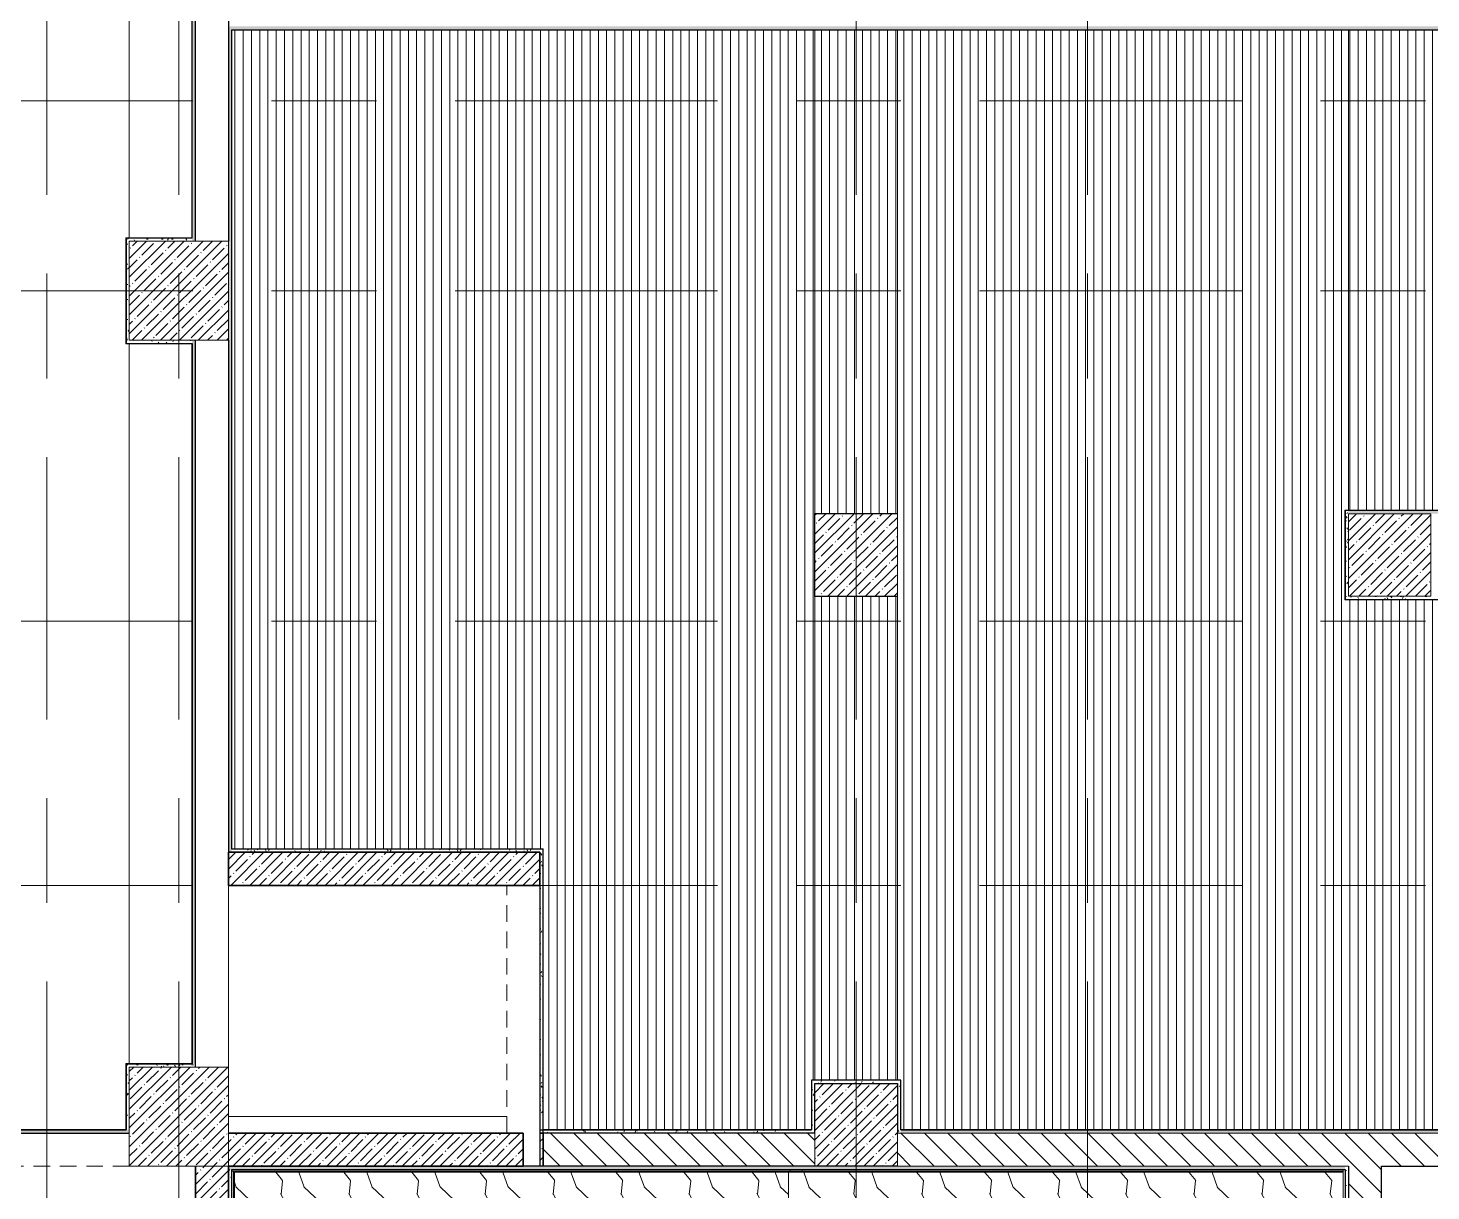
# Model space of a CAD drawing. Header units: millimetres. Extents: x 35146 to 234858, y -8553 to 29000.
# Drawn here: x 65547 to 74040, y 11550 to 18590 of the extents above; entities that cross this region are included whole.
import ezdxf

# ---------------------------------------------------------------- set-up
doc = ezdxf.new("R2010")
doc.units = ezdxf.units.MM
doc.linetypes.add('200_ШТРИХ__ш1_п0_6_', pattern=[160, 100, -60])
doc.linetypes.add('Осевая', pattern=[3175, 635, -476.25, 1587.5, -476.25])
for name, color, linetype, lineweight in [('A-CLNG', 7, 'Continuous', 9), ('A-CLNG-PATT', 7, 'Continuous', 9), ('A-DETL-MBND', 7, '200_ШТРИХ__ш1_п0_6_', 9), ('A-FLOR', 7, 'Continuous', 9), ('A-WALL', 7, 'Continuous', 9), ('I-WALL', 7, 'Continuous', 9), ('S-COLS', 7, 'Continuous', 9), ('Оси-2', 7, 'Осевая', 9)]:
    doc.layers.add(name, color=color, linetype=linetype, lineweight=lineweight)
for name, color, linetype, lineweight, true_color in [('A-WALL-1', 7, 'Continuous', 25, 0x3c3c3c), ('A-WALL-3', 7, 'Continuous', 35, 0x3c3c3c), ('A-WALL-FNSH-2', 7, 'Continuous', 13, 0x3c3c3c)]:
    doc.layers.add(name, color=color, linetype=linetype, lineweight=lineweight, true_color=true_color)
pattern_1 = [(45, (0, 0), (-57.02463, 57.02463), []), (45, (57.025, 0), (-57.02463, 57.02463), [100.806, -20.161, 3.353, -16.808])]
pattern_2 = [(135, (0, 0), (-70.71068, -70.71068), [])]
pattern_3 = [(0, (0, 0), (121.92, 30.48), [10.058, -81.382, 10.058, -81.382, -487.68]), (0, (0, 0), (121.92, 30.48), [-182.88, 10.058, -172.822, 10.058, -81.382, -213.36]), (0, (0, 0), (121.92, 30.48), [-457.2, 10.058, -50.902, 10.058, -142.342]), (120, (45.72, 15.24), (-87.356454, 90.345817), [10.058, -81.382, 10.058, -81.382, -487.68]), (120, (45.72, 15.24), (-87.356454, 90.345817), [-182.88, 10.058, -172.822, 10.058, -81.382, -213.36]), (120, (45.72, 15.24), (-87.356454, 90.345817), [-457.2, 10.058, -50.902, 10.058, -142.342]), (240, (60.96, 76.2), (-34.563546, -120.825817), [10.058, -81.382, 10.058, -81.382, -487.68]), (240, (60.96, 76.2), (-34.563546, -120.825817), [-182.88, 10.058, -172.822, 10.058, -81.382, -213.36]), (240, (60.96, 76.2), (-34.563546, -120.825817), [-457.2, 10.058, -50.902, 10.058, -142.342])]

# ---------------------------------------------------------------- blocks, each defined once
blk = doc.blocks.new('BSC_Колонна _Прямоугольная - 600х600-23205240-План потолков с обозначением видов отделки и геометрии 2 этажа в осях 12-23')
at = {"layer": 'S-COLS'}
h = blk.add_hatch(dxfattribs=at)
h.set_pattern_fill('FP_15', color=256, style=0, pattern_type=2)
h.set_pattern_definition([(45, (-66460, -12000), (-57.02463, 57.02463), []), (45, (-66402.975, -12000), (-57.02463, 57.02463), [100.806, -20.161, 3.353, -16.808])])
h.paths.add_polyline_path([(-300, -300), (300, -300), (300, 300), (-300, 300), (-300, -85.3)])
for p, q in [((300, 300), (-300, 300)), ((-300, 300), (-300, -300)), ((300, -300), (300, 300)), ((-300, -300), (300, -300))]:
    blk.add_line(p, q, dxfattribs=at)
blk = doc.blocks.new('BSC_Колонна _Прямоугольная - 600х600-V14-План потолков с обозначением видов отделки и геометрии 2 этажа в осях 12-23')
at = {"layer": 'S-COLS'}
h = blk.add_hatch(dxfattribs=at)
h.set_pattern_fill('FP_16', color=256, style=0, pattern_type=2)
h.set_pattern_definition([(45, (-66460, -17000), (-57.02463, 57.02463), []), (45, (-66402.975, -17000), (-57.02463, 57.02463), [100.806, -20.161, 3.353, -16.808])])
h.paths.add_polyline_path([(-300, -300), (300, -300), (300, 300), (-300, 300)])
for p, q in [((300, 300), (-300, 300)), ((-300, 300), (-300, -300)), ((300, -300), (300, 300)), ((-300, -300), (300, -300))]:
    blk.add_line(p, q, dxfattribs=at)
blk = doc.blocks.new('BSC_Колонна _Прямоугольная - 500х500-V25-План потолков с обозначением видов отделки и геометрии 2 этажа в осях 12-23')
at = {"layer": 'S-COLS'}
h = blk.add_hatch(dxfattribs=at)
h.set_pattern_fill('FP_35', color=256, style=0, pattern_type=2)
h.set_pattern_definition([(45, (-70560, -15400), (-57.02463, 57.02463), []), (45, (-70502.975, -15400), (-57.02463, 57.02463), [100.806, -20.161, 3.353, -16.808])])
h.paths.add_polyline_path([(-250, -250), (250, -250), (250, 250), (-250, 250), (-250, -10.8)])
for p, q in [((250, 250), (-250, 250)), ((-250, 250), (-250, -250)), ((250, -250), (250, 250)), ((-250, -250), (250, -250))]:
    blk.add_line(p, q, dxfattribs=at)
blk = doc.blocks.new('BSC_Колонна _Прямоугольная - 500х500-V26-План потолков с обозначением видов отделки и геометрии 2 этажа в осях 12-23')
at = {"layer": 'S-COLS'}
h = blk.add_hatch(dxfattribs=at)
h.set_pattern_fill('FP_36', color=256, style=0, pattern_type=2)
h.set_pattern_definition([(45, (-73790, -15400), (-57.02463, 57.02463), []), (45, (-73732.975, -15400), (-57.02463, 57.02463), [100.806, -20.161, 3.353, -16.808])])
h.paths.add_polyline_path([(-250, -250), (250, -250), (250, 250), (-250, 250), (-250, -10.8)])
for p, q in [((250, 250), (-250, 250)), ((-250, 250), (-250, -250)), ((250, -250), (250, 250)), ((-250, -250), (250, -250))]:
    blk.add_line(p, q, dxfattribs=at)

msp = doc.modelspace()

# ---------------------------------------------------------------- hatches: boundary and pattern name
at = {"layer": 'A-CLNG-PATT'}
h = msp.add_hatch(dxfattribs=at)
h.set_pattern_fill('FP_56', color=256, style=0, pattern_type=2)
h.set_pattern_definition([(108.247, (1131.21, 0), (-411.95057, 832.99942), [157.879, -1157.778]), (139.087, (1081.777, 149.94), (-2471.68382, 2082.52075), [76.316, -3739.501]), (136.533, (1436.055, 199.92), (-6179.204691, 5831.054423), [181.632, -8899.958]), (109.782, (1304.23, 324.87), (-1235.860512, 3331.997188), [97.376, -4771.443]), (90, (1271.28, 0), (-411.95, 416.5), [83.3, -333.2]), (118.18, (1271.275, 83.3), (2883.636339, -5414.508222), [226.804, -11113.38]), (84.351, (1164.167, 283.22), (-411.975244, -3748.4969), [83.707, -4101.617]), (129.496, (1172.406, 366.52), (1647.78693, -2082.51001), [64.769, -3173.684])])
h.paths.add_polyline_path([(70150.5, 10879.5), (70151, 10879.5), (70150.5, 11664)])
h.paths.add_polyline_path([(69954.2, 10879.5), (70150, 10879.5), (70150, 11664), (66796, 11664), (66796, 10900), (69954.2, 10900)])
h = msp.add_hatch(dxfattribs=at)
h.set_pattern_fill('FP_57', color=256, style=0, pattern_type=2)
h.set_pattern_definition([(108.247, (2126.28, 0), (-411.95624, 833.00386), [157.879, -1157.782]), (139.088, (2076.85, 149.94), (-2471.766264, 2082.517559), [76.318, -3739.57]), (136.534, (2431.137, 199.92), (-6179.4116994, 5831.046324), [181.635, -8900.109]), (109.782, (2299.31, 324.87), (-1235.866191, 3332.010023), [97.377, -4771.46]), (90, (2266.35, 0), (-411.964, 416.5), [83.3, -333.2]), (118.181, (2266.352, 83.3), (2883.7516188, -5414.4966765), [226.806, -11113.46]), (84.351, (2159.24, 283.22), (-411.976436, -3748.49879), [83.707, -4101.618]), (129.497, (2167.48, 366.52), (1647.843493, -2082.50735), [64.77, -3173.726])])
h.paths.add_polyline_path([(70347.1, 10879.5), (70347.1, 10900), (73509, 10900), (73509, 11664), (70151, 11664), (70151, 10879.5), (70152.8, 10879.5)])
at = {"layer": 'A-DETL-MBND'}
h = msp.add_hatch(dxfattribs=at)
h.set_pattern_fill('FP_51', color=256, style=0, pattern_type=2)
h.set_pattern_definition([(90, (73399.48, 18970.52), (-50, 3e-15), [])])
h.paths.add_polyline_path([(74946.9, 11921), (75459, 11921), (75459, 15129), (73519, 15129), (73519, 15671), (82999, 15671), (82999, 16151), (84459, 16151), (84459, 18579), (66781, 18579), (66781, 13621), (68666, 13621), (68666, 11921), (70289, 11921), (70289, 12221), (70831, 12221), (70831, 11921), (73481, 11921)])
h.paths.add_polyline_path([(70809.8, 15149), (70309, 15149), (70310, 15651), (70811, 15651), (70810, 15149)])
at = {"layer": 'I-WALL'}
h = msp.add_hatch(dxfattribs=at)
h.set_pattern_fill('FP_45', color=256, style=0, pattern_type=2)
h.set_pattern_definition(pattern_3)
h.paths.add_polyline_path([(66540, 17300), (66560, 17300), (66560, 22700), (66540, 22700), (66540, 17320)])
h = msp.add_hatch(dxfattribs=at)
h.set_pattern_fill('FP_45', color=256, style=0, pattern_type=2)
h.set_pattern_definition(pattern_3)
h.paths.add_polyline_path([(84459, 18580), (84460, 18580), (84460, 18600), (66760, 18600), (66760, 18580), (84200, 18580)])
h = msp.add_hatch(dxfattribs=at)
h.set_pattern_fill('FP_45', color=256, style=0, pattern_type=2)
h.set_pattern_definition(pattern_3)
h.paths.add_polyline_path([(66760, 13600), (66780, 13600), (66780, 18580), (66760, 18580), (66760, 15389.2)])
h = msp.add_hatch(dxfattribs=at)
h.set_pattern_fill('FP_45', color=256, style=0, pattern_type=2)
h.set_pattern_definition(pattern_3)
h.paths.add_polyline_path([(66160, 16700), (66160, 17320), (66140, 17320), (66140, 16700)])
h = msp.add_hatch(dxfattribs=at)
h.set_pattern_fill('FP_45', color=256, style=0, pattern_type=2)
h.set_pattern_definition(pattern_3)
h.paths.add_polyline_path([(66540, 17300), (66539, 17320), (66160, 17320), (66160, 17300)])
h = msp.add_hatch(dxfattribs=at)
h.set_pattern_fill('FP_45', color=256, style=0, pattern_type=2)
h.set_pattern_definition(pattern_3)
h.paths.add_polyline_path([(66540, 16680), (66540, 16700), (66140, 16700), (66140, 16680), (66160, 16680)])
h = msp.add_hatch(dxfattribs=at)
h.set_pattern_fill('FP_45', color=256, style=0, pattern_type=2)
h.set_pattern_definition(pattern_3)
h.paths.add_polyline_path([(66540, 12320), (66560, 12320), (66560, 16700), (66540, 16700), (66540, 12321)])
h = msp.add_hatch(dxfattribs=at)
h.set_pattern_fill('FP_45', color=256, style=0, pattern_type=2)
h.set_pattern_definition(pattern_3)
h.paths.add_polyline_path([(73520, 15150), (73540, 15150), (73540, 15670), (73520, 15670), (73520, 15389.2)])
h = msp.add_hatch(dxfattribs=at)
h.set_pattern_fill('FP_45', color=256, style=0, pattern_type=2)
h.set_pattern_definition(pattern_3)
h.paths.add_polyline_path([(83000, 15650), (83000, 15670), (73540, 15670), (73540, 15650), (82276.5, 15650)])
h = msp.add_hatch(dxfattribs=at)
h.set_pattern_fill('FP_45', color=256, style=0, pattern_type=2)
h.set_pattern_definition(pattern_3)
h.paths.add_polyline_path([(75459, 15130), (75460, 15130), (75460, 15150), (73520, 15150), (73520, 15130), (74040, 15130)])
h = msp.add_hatch(dxfattribs=at)
h.set_pattern_fill('FP_17', color=256, style=0, pattern_type=2)
h.set_pattern_definition(pattern_1)
h.paths.add_polyline_path([(66760, 13400), (68645, 13400), (68645, 13600), (66760, 13600)])
h = msp.add_hatch(dxfattribs=at)
h.set_pattern_fill('FP_45', color=256, style=0, pattern_type=2)
h.set_pattern_definition(pattern_3)
h.paths.add_polyline_path([(66780, 13600), (68665, 13600), (68665, 13620), (66780, 13620)])
h = msp.add_hatch(dxfattribs=at)
h.set_pattern_fill('FP_45', color=256, style=0, pattern_type=2)
h.set_pattern_definition(pattern_3)
h.paths.add_polyline_path([(68645, 11900), (68665, 11900), (68665, 13600), (68645, 13600), (68645, 13072.9)])
h = msp.add_hatch(dxfattribs=at)
h.set_pattern_fill('FP_45', color=256, style=0, pattern_type=2)
h.set_pattern_definition(pattern_3)
h.paths.add_polyline_path([(66140, 11920), (66160, 11920), (66160, 12320), (66140, 12320), (66140, 11947)])
h = msp.add_hatch(dxfattribs=at)
h.set_pattern_fill('FP_45', color=256, style=0, pattern_type=2)
h.set_pattern_definition(pattern_3)
h.paths.add_polyline_path([(66560, 12300), (66560, 12320), (66160, 12320), (66160, 12300)])
h = msp.add_hatch(dxfattribs=at)
h.set_pattern_fill('FP_45', color=256, style=0, pattern_type=2)
h.set_pattern_definition(pattern_3)
h.paths.add_polyline_path([(70310, 11920), (70310, 12220), (70290, 12220), (70290, 11920)])
h = msp.add_hatch(dxfattribs=at)
h.set_pattern_fill('FP_45', color=256, style=0, pattern_type=2)
h.set_pattern_definition(pattern_3)
h.paths.add_polyline_path([(70830, 12200), (70830, 12220), (70310, 12220), (70310, 12200), (70810, 12200)])
h = msp.add_hatch(dxfattribs=at)
h.set_pattern_fill('FP_45', color=256, style=0, pattern_type=2)
h.set_pattern_definition(pattern_3)
h.paths.add_polyline_path([(70830, 11900), (70830, 12200), (70810, 12200), (70810, 11900)])
h = msp.add_hatch(dxfattribs=at)
h.set_pattern_fill('FP_45', color=256, style=0, pattern_type=2)
h.set_pattern_definition(pattern_3)
h.paths.add_polyline_path([(66151.4, 11900), (66160, 11900), (66160, 11920), (60780, 11920), (60780, 11900), (64685.5, 11900)])
h = msp.add_hatch(dxfattribs=at)
h.set_pattern_fill('FP_17', color=256, style=0, pattern_type=2)
h.set_pattern_definition(pattern_1)
h.paths.add_polyline_path([(68665, 11700), (68665, 11900), (68645, 11900), (68645, 11700)])
h.paths.add_polyline_path([(68545, 11700), (68545, 11900), (66760, 11900), (66760, 11700), (67617.3, 11700)])
h = msp.add_hatch(dxfattribs=at)
h.set_pattern_fill('FP_45', color=256, style=0, pattern_type=2)
h.set_pattern_definition(pattern_3)
h.paths.add_polyline_path([(69083.2, 11900), (70310, 11900), (70310, 11920), (68645, 11920), (68645, 11900), (68665, 11900)])
h = msp.add_hatch(dxfattribs=at)
h.set_pattern_fill('FP_19', color=256, style=0, pattern_type=2)
h.set_pattern_definition(pattern_2)
h.paths.add_polyline_path([(75480, 11700), (75480, 11900), (70810, 11900), (70810, 11700), (74946.9, 11700)])
h.paths.add_polyline_path([(68665, 11700), (70310, 11700), (70310, 11900), (68665, 11900)])
h = msp.add_hatch(dxfattribs=at)
h.set_pattern_fill('FP_45', color=256, style=0, pattern_type=2)
h.set_pattern_definition(pattern_3)
h.paths.add_polyline_path([(75480, 11900), (75480, 11920), (70830, 11920), (70830, 11900), (74946.9, 11900)])
h = msp.add_hatch(dxfattribs=at)
h.set_pattern_fill('FP_17', color=256, style=0, pattern_type=2)
h.set_pattern_definition(pattern_1)
h.paths.add_polyline_path([(66560, 10900), (66760, 10900), (66760, 11700), (66560, 11700), (66560, 11100)])
h = msp.add_hatch(dxfattribs=at)
h.set_pattern_fill('FP_45', color=256, style=0, pattern_type=2)
h.set_pattern_definition(pattern_3)
h.paths.add_polyline_path([(66780, 11680), (73520, 11680), (73520, 11700), (66760, 11700), (66760, 11680)])
h = msp.add_hatch(dxfattribs=at)
h.set_pattern_fill('FP_45', color=256, style=0, pattern_type=2)
h.set_pattern_definition(pattern_3)
h.paths.add_polyline_path([(66760, 10880), (66780, 10880), (66780, 11680), (66760, 11680), (66760, 10900)])
h = msp.add_hatch(dxfattribs=at)
h.set_pattern_fill('FP_45', color=256, style=0, pattern_type=2)
h.set_pattern_definition(pattern_3)
h.paths.add_polyline_path([(73520, 10900), (73540, 10900), (73540, 11700), (73520, 11700), (73520, 11400)])
h = msp.add_hatch(dxfattribs=at)
h.set_pattern_fill('FP_19', color=256, style=0, pattern_type=2)
h.set_pattern_definition(pattern_2)
h.paths.add_polyline_path([(73540, 11400), (73740, 11400), (73740, 11700), (73540, 11700)])
at = {"layer": 'S-COLS'}
h = msp.add_hatch(dxfattribs=at)
h.set_pattern_fill('FP_17', color=256, style=0, pattern_type=2)
h.set_pattern_definition(pattern_1)
h.paths.add_polyline_path([(70310, 11700), (70810, 11700), (70810, 12200), (70310, 12200), (70310, 11900)])

# ---------------------------------------------------------------- linework, layer by layer
at = {"layer": 'A-CLNG'}
for p, q in [((70150, 11664), (66796, 11664)), ((66796, 11664), (66796, 10900)), ((70150, 11664), (70150, 10879.5)), ((70151, 10879.5), (70151, 11664)), ((73509, 11664), (70151, 11664))]:
    msp.add_line(p, q, dxfattribs=at)
at = {"layer": 'A-DETL-MBND'}
for p, q in [((66760, 20021.7), (66760, 17705.4)), ((70310, 18579), (66781, 18579)), ((66781, 18579), (66781, 13621)), ((84459, 18579), (70310, 18579)), ((70309, 15149), (70309, 15651)), ((70310, 15651), (70809.9, 15651)), ((70811, 15651), (70811, 15149)), ((73519, 15129), (73519, 15671)), ((73519, 15671), (82999, 15671)), ((66760, 15389.2), (66760, 12300)), ((70811, 15149), (70310, 15149)), ((75459, 15129), (73519, 15129)), ((66781, 13621), (68666, 13621)), ((68666, 13621), (68666, 11921)), ((68445, 11900), (68445, 13400)), ((66560, 12300), (66760, 12300)), ((70289, 11921), (70289, 12221)), ((70289, 12221), (70831, 12221)), ((70831, 12221), (70831, 11921)), ((68666, 11921), (70289, 11921)), ((70831, 11921), (75459, 11921)), ((66160, 11700), (64460, 11700))]:
    msp.add_line(p, q, dxfattribs=at)
at = {"layer": 'A-FLOR'}
for p, q in [((66160, 17320), (66160, 22680)), ((70310, 15650), (70310, 18580)), ((70810, 18580), (70810, 15650)), ((73540, 15670), (73540, 18580)), ((66760, 17300), (66560, 17300)), ((66160, 12320), (66160, 16680)), ((66560, 16700), (66760, 16700)), ((70810, 15650), (70310, 15650)), ((70310, 12220), (70310, 15150)), ((70310, 15150), (70810, 15150)), ((70810, 15150), (70810, 12220)), ((66760, 13400), (66760, 12300)), ((66760, 12300), (66560, 12300)), ((68445, 12000), (66760, 12000))]:
    msp.add_line(p, q, dxfattribs=at)
at = {"layer": 'A-WALL'}
for p, q in [((70310, 11700), (70310, 11900)), ((70810, 11900), (70810, 11700)), ((70810, 11900), (75480, 11900)), ((73540, 11700), (70810, 11700))]:
    msp.add_line(p, q, dxfattribs=at)
at = {"layer": 'A-WALL-1'}
for p, q in [((66760, 26900), (66760, 17300)), ((66540, 17320), (66540, 22680)), ((66560, 17300), (66560, 22700)), ((66780, 18580), (84460, 18580)), ((66780, 13620), (66780, 18580)), ((66140, 17320), (66140, 16680)), ((66140, 17320), (66540, 17320)), ((66140, 16680), (66540, 16680)), ((66540, 16680), (66540, 12320)), ((66560, 12300), (66560, 16700)), ((66760, 16700), (66760, 13600)), ((73520, 15670), (73520, 15130)), ((83000, 15670), (73520, 15670)), ((73520, 15130), (75460, 15130)), ((68665, 13620), (66780, 13620)), ((68665, 11900), (68665, 13620)), ((68645, 13400), (68645, 11700)), ((66140, 12320), (66140, 11920)), ((66140, 12320), (66540, 12320)), ((70290, 12220), (70290, 11920)), ((70830, 12220), (70290, 12220)), ((70310, 11900), (70310, 12200)), ((70310, 12200), (70810, 12200)), ((70810, 12200), (70810, 11900)), ((70830, 11920), (70830, 12220)), ((60760, 11900), (66160, 11900)), ((60780, 11920), (66140, 11920)), ((68645, 11920), (70290, 11920)), ((70310, 11900), (68665, 11900)), ((70830, 11920), (75460, 11920)), ((66780, 11680), (73520, 11680)), ((66780, 10880), (66780, 11680)), ((70810, 11700), (68545, 11700)), ((73520, 11680), (73520, 10880)), ((73540, 11700), (73540, 11400)), ((73740, 11700), (75480, 11700)), ((73740, 11400), (73740, 11700))]:
    msp.add_line(p, q, dxfattribs=at)
at = {"layer": 'A-WALL-3'}
for p, q in [((68645, 13600), (66760, 13600)), ((66760, 13600), (66760, 13400)), ((68645, 13400), (68645, 13600)), ((66760, 13400), (68645, 13400)), ((68545, 11900), (66760, 11900)), ((68545, 11700), (68545, 11900)), ((68665, 11900), (68645, 11900)), ((68665, 11900), (68665, 11700)), ((66560, 11700), (66560, 10900)), ((66760, 10900), (66760, 11700)), ((66760, 11700), (68545, 11700))]:
    msp.add_line(p, q, dxfattribs=at)
at = {"layer": 'A-WALL-FNSH-2'}
for p, q in [((66539, 22679), (66539, 17321)), ((66781, 13621), (66781, 18579)), ((66781, 18579), (84459, 18579)), ((66539, 17321), (66139, 17321)), ((66139, 17321), (66139, 16679)), ((66139, 16679), (66539, 16679)), ((66539, 16679), (66539, 12321)), ((70811, 15651), (70309, 15651)), ((70309, 15651), (70309, 15149)), ((70811, 15149), (70811, 15651)), ((73519, 15671), (73519, 15129)), ((82999, 15671), (73519, 15671)), ((70309, 15149), (70811, 15149)), ((73519, 15129), (75459, 15129)), ((68666, 13621), (66781, 13621)), ((68666, 11921), (68666, 13621)), ((66539, 12321), (66139, 12321)), ((66139, 12321), (66139, 11921)), ((66140, 12320), (66140, 12320)), ((70289, 12221), (70289, 11921)), ((70831, 12221), (70289, 12221)), ((70831, 11921), (70831, 12221)), ((66139, 11921), (60781, 11921)), ((68666, 11921), (70290, 11921)), ((75459, 11921), (70831, 11921))]:
    msp.add_line(p, q, dxfattribs=at)
at = {"layer": 'I-WALL'}
for p, q in [((73509, 11669), (66780, 11669)), ((66791, 11669), (66791, 10900)), ((70161.5, 11669), (70161.5, 11680)), ((70234, 11669), (70234, 11680)), ((73509, 10900), (73509, 11680))]:
    msp.add_line(p, q, dxfattribs=at)
at = {"layer": 'S-COLS'}
for p, q in [((70810, 12200), (70310, 12200)), ((70310, 12200), (70310, 11900)), ((70810, 11900), (70810, 12200)), ((70310, 11900), (70310, 11700)), ((70810, 11700), (70810, 11900)), ((70310, 11700), (70810, 11700))]:
    msp.add_line(p, q, dxfattribs=at)
at = {"layer": 'Оси-2'}
for p, q in [((65660, 593.7), (65660, 24898.1)), ((66460, 593.7), (66460, 24898.1)), ((70560, 593.7), (70560, 24898.1)), ((71960, 593.7), (71960, 24898.1)), ((38446.2, 18150), (82200, 18150)), ((38446.2, 17000), (82200, 17000)), ((38446.2, 15000), (81600, 15000)), ((38446.2, 13400), (81600, 13400))]:
    msp.add_line(p, q, dxfattribs=at)

# ---------------------------------------------------------------- block references
at = {"layer": 'S-COLS'}
for name, p in [('BSC_Колонна _Прямоугольная - 600х600-V14-План потолков с обозначением видов отделки и геометрии 2 этажа в осях 12-23', (66460, 17000)), ('BSC_Колонна _Прямоугольная - 500х500-V25-План потолков с обозначением видов отделки и геометрии 2 этажа в осях 12-23', (70560, 15400)), ('BSC_Колонна _Прямоугольная - 500х500-V26-План потолков с обозначением видов отделки и геометрии 2 этажа в осях 12-23', (73790, 15400)), ('BSC_Колонна _Прямоугольная - 600х600-23205240-План потолков с обозначением видов отделки и геометрии 2 этажа в осях 12-23', (66460, 12000))]:
    msp.add_blockref(name, p, dxfattribs=at)

doc.saveas('drawing.dxf')
